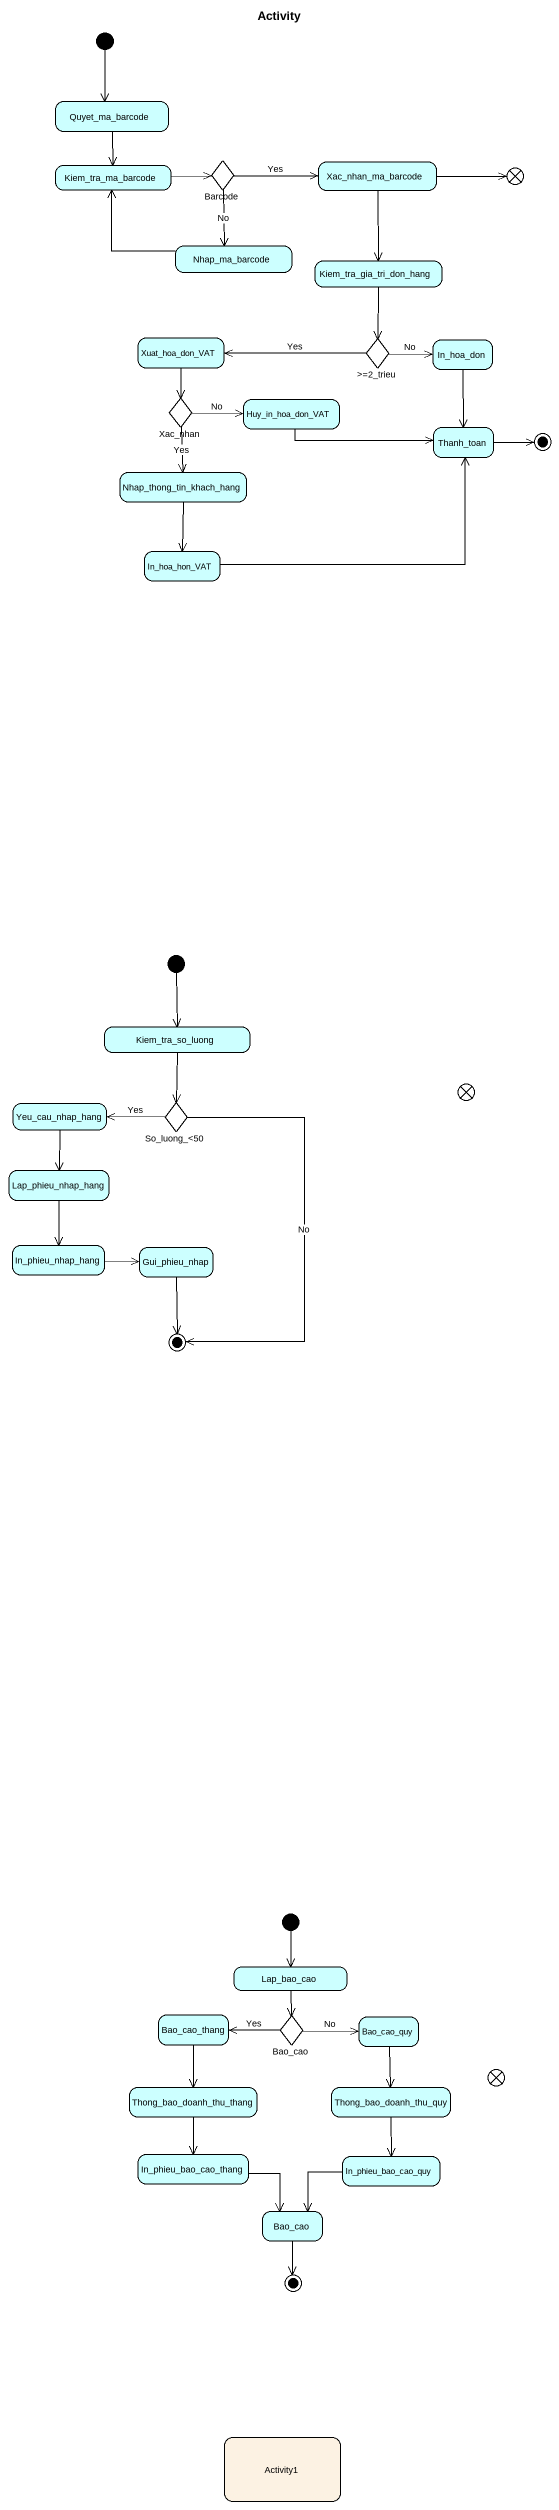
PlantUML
@startuml
title Activity
hide empty description
state initial1 <<start>> #CCFFFF
state Quyet_ma_barcode #CCFFFF
state Kiem_tra_ma_barcode #CCFFFF
state Barcode <<choice>> #CCFFFF
state Xac_nhan_ma_barcode #CCFFFF
state flowfinal1 <<end>> #CCFFFF
state Nhap_ma_barcode #CCFFFF
state Kiem_tra_gia_tri_don_hang #CCFFFF
state Xuat_hoa_don_VAT #CCFFFF
state ">=2_trieu" as c2_trieu <<choice>> #CCFFFF
state In_hoa_don #CCFFFF
state Xac_nhan <<choice>> #CCFFFF
state Huy_in_hoa_don_VAT #CCFFFF
state Thanh_toan #CCFFFF
state final1 <<end>> #CCFFFF
state Nhap_thong_tin_khach_hang #CCFFFF
state In_hoa_hon_VAT #CCFFFF
state initial2 <<start>> #CCFFFF
state Kiem_tra_so_luong #CCFFFF
state Yeu_cau_nhap_hang #CCFFFF
state "So_luong_<50" as So_luong_50 <<choice>> #CCFFFF
state flowfinal2 <<end>>
state Lap_phieu_nhap_hang #CCFFFF
state In_phieu_nhap_hang #CCFFFF
state Gui_phieu_nhap #CCFFFF
state final2 <<end>> #CCFFFF
state initial3 <<start>> #CCFFFF
state Lap_bao_cao #CCFFFF
state Bao_cao_thang #CCFFFF
state Bao_cao <<choice>> #CCFFFF
state Bao_cao_quy #CCFFFF
state flowfinal3 <<end>>
state Thong_bao_doanh_thu_thang #CCFFFF
state Thong_bao_doanh_thu_quy #CCFFFF
state In_phieu_bao_cao_thang #CCFFFF
state In_phieu_bao_cao_quy #CCFFFF
state "Bao_cao" as Bao_cao_2 #CCFFFF
state final3 <<end>> #CCFFFF
state Activity1
initial1 --> Quyet_ma_barcode
Quyet_ma_barcode --> Kiem_tra_ma_barcode
Kiem_tra_ma_barcode -right-> Barcode
Barcode -right-> Xac_nhan_ma_barcode : Yes
Barcode --> Nhap_ma_barcode : No
Xac_nhan_ma_barcode -right-> flowfinal1
Xac_nhan_ma_barcode --> Kiem_tra_gia_tri_don_hang
Nhap_ma_barcode -up-> Kiem_tra_ma_barcode
Kiem_tra_gia_tri_don_hang --> c2_trieu
Xuat_hoa_don_VAT --> Xac_nhan
c2_trieu -left-> Xuat_hoa_don_VAT : Yes
c2_trieu -right-> In_hoa_don : No
In_hoa_don --> Thanh_toan
Xac_nhan -right-> Huy_in_hoa_don_VAT : No
Xac_nhan --> Nhap_thong_tin_khach_hang : Yes
Huy_in_hoa_don_VAT -right-> Thanh_toan
Thanh_toan -right-> final1
Nhap_thong_tin_khach_hang --> In_hoa_hon_VAT
In_hoa_hon_VAT -right-> Thanh_toan
initial2 --> Kiem_tra_so_luong
Kiem_tra_so_luong --> So_luong_50
Yeu_cau_nhap_hang --> Lap_phieu_nhap_hang
So_luong_50 -left-> Yeu_cau_nhap_hang : Yes
So_luong_50 --> final2 : No
Lap_phieu_nhap_hang --> In_phieu_nhap_hang
In_phieu_nhap_hang -right-> Gui_phieu_nhap
Gui_phieu_nhap --> final2
initial3 --> Lap_bao_cao
Lap_bao_cao --> Bao_cao
Bao_cao_thang --> Thong_bao_doanh_thu_thang
Bao_cao -left-> Bao_cao_thang : Yes
Bao_cao -right-> Bao_cao_quy : No
Bao_cao_quy --> Thong_bao_doanh_thu_quy
Thong_bao_doanh_thu_thang --> In_phieu_bao_cao_thang
Thong_bao_doanh_thu_quy --> In_phieu_bao_cao_quy
In_phieu_bao_cao_thang -right-> Bao_cao_2
In_phieu_bao_cao_quy -left-> Bao_cao_2
Bao_cao_2 --> final3
@enduml
